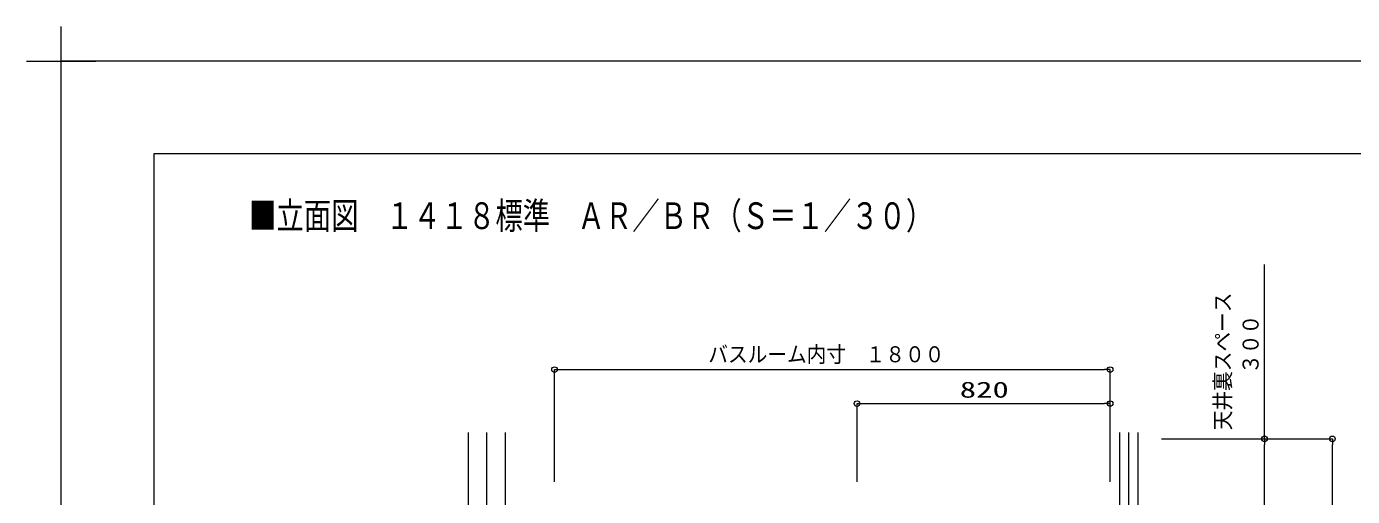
# Model space of a CAD drawing. Units: millimetres on the paper, with parts at other scales. Extents: x -305 to 305, y -152 to 152.
# Drawn here: x -304.8 to -161.6, y 101.5 to 152.3 of the extents above; entities that cross this region are included whole.
import ezdxf
from ezdxf.enums import TextEntityAlignment as Align

# ---------------------------------------------------------------- set-up
doc = ezdxf.new("R2010")
doc.units = ezdxf.units.MM
doc.linetypes.add('DASHED2', pattern=[3, 2, -1])
doc.linetypes.add('LONG_CHAIN', pattern=[21, 18, -1, 1, -1])
for name, color, linetype, lineweight in [('0-0_0', 7, 'Continuous', 9), ('0-1_VIEW0001', 7, 'DASHED2', 9), ('0-3_1図面枠', 7, 'Continuous', 9), ('0-4_図面枠', 3, 'Continuous', 9), ('0-5_DEFPOINTS', 7, 'Continuous', 9)]:
    doc.layers.add(name, color=color, linetype=linetype, lineweight=lineweight)
doc.styles.add('ＭＳ ゴシック', font='')
doc.styles.get('ＭＳ ゴシック').set_extended_font_data('MS Gothic')

# ---------------------------------------------------------------- blocks, each defined once
blk = doc.blocks.new('_ORIGIN')
at = {"layer": '0-0_0'}
blk.add_line((0, 0), (-1, 0), dxfattribs=at)
blk.add_circle((0, 0), 0.5, dxfattribs=at)
blk = doc.blocks.new('X66')
at = {"layer": '0-0_0', "style": 'ＭＳ ゴシック', "width": 0.9}
for s, p in [('天井裏スペース', (-274.364, 244.48)), ('３００', (-271.343, 250.575))]:
    blk.add_text(s, height=1.73, rotation=90, dxfattribs=at).set_placement(p, align=Align.BOTTOM_LEFT)
blk = doc.blocks.new('グループ-6')
at = {"layer": '0-3_1図面枠'}
for p, q in [((-4200, 2895), (-4200, 3045)), ((-4275, 2970), (-4125, 2970))]:
    blk.add_line(p, q, dxfattribs=at)

msp = doc.modelspace()

# ---------------------------------------------------------------- linework, layer by layer
at = {"layer": '0-0_0'}
for p, q in [((-247.758, 103.098), (-247.758, 115.225)), ((-247.158, 115.225), (-188.358, 115.225)), ((-187.758, 103.098), (-187.758, 115.225)), ((-215.091, 103.098), (-215.091, 111.558)), ((-214.491, 111.558), (-188.358, 111.558)), ((-181.218, 107.758), (-163.758, 107.758)), ((-171.09, 98.358), (-171.09, 107.158)), ((-163.758, 32.191), (-163.758, 107.158))]:
    msp.add_line(p, q, dxfattribs=at)
msp.add_lwpolyline([(-182.218, 107.758), (-171.09, 107.758), (-171.09, 126.572)], dxfattribs=at)
at = {"layer": '0-1_VIEW0001', "linetype": 'Continuous'}
for p, q in [((-257.091, 108.425), (-257.091, 19.982)), ((-253.091, 108.425), (-253.091, 25.025)), ((-186.758, 108.425), (-186.758, 25.025)), ((-184.758, 108.425), (-184.758, 25.025))]:
    msp.add_line(p, q, dxfattribs=at)
at = {"layer": '0-1_VIEW0001', "linetype": 'LONG_CHAIN'}
for p, q in [((-255.091, 108.425), (-255.091, 15.976)), ((-185.758, 108.425), (-185.758, 15.976))]:
    msp.add_line(p, q, dxfattribs=at)
at = {"layer": '0-4_図面枠'}
msp.add_lwpolyline([(-291.017, -138.498), (108.983, -138.498), (108.983, 138.502), (-291.017, 138.502)], close=True, dxfattribs=at)
at = {"layer": '0-5_DEFPOINTS'}
for p in [(118.983, 148.502), (-301.017, -148.498)]:
    msp.add_line(p, (-301.017, 148.502), dxfattribs=at)

# ---------------------------------------------------------------- block references
at = {"layer": '0-0_0'}
msp.add_blockref('X66', (100.136, -135.805), dxfattribs=at)
at = {"layer": '0-0_0', "xscale": 0.6, "yscale": 0.6}
for p, rotation in [((-247.758, 115.225), 180), ((-215.091, 111.558), 180), ((-171.09, 107.758), 90), ((-163.758, 107.758), 90)]:
    msp.add_blockref('_ORIGIN', p, dxfattribs=dict(at, rotation=rotation))
for p in [(-187.758, 115.225), (-187.758, 111.558)]:
    msp.add_blockref('_ORIGIN', p, dxfattribs=at)
at = {"layer": '0-3_1図面枠', "xscale": 0.05, "yscale": 0.05}
msp.add_blockref('グループ-6', (-91.017, 0.002), dxfattribs=at)

# ---------------------------------------------------------------- texts
at = {"layer": '0-0_0', "style": 'ＭＳ ゴシック'}
for s, height, width, p in [('■立面図\u3000１４１８標準\u3000ＡＲ／ＢＲ（Ｓ＝１／３０）', 2.889, 0.75, (-280.735, 129.523)), ('バスルーム内寸\u3000１８００', 1.73, 0.9, (-231.145, 115.495)), ('820', 1.73, 1.5, (-203.995, 111.675))]:
    msp.add_text(s, height=height, dxfattribs=dict(at, width=width)).set_placement(p, align=Align.BOTTOM_LEFT)

doc.saveas('drawing.dxf')
